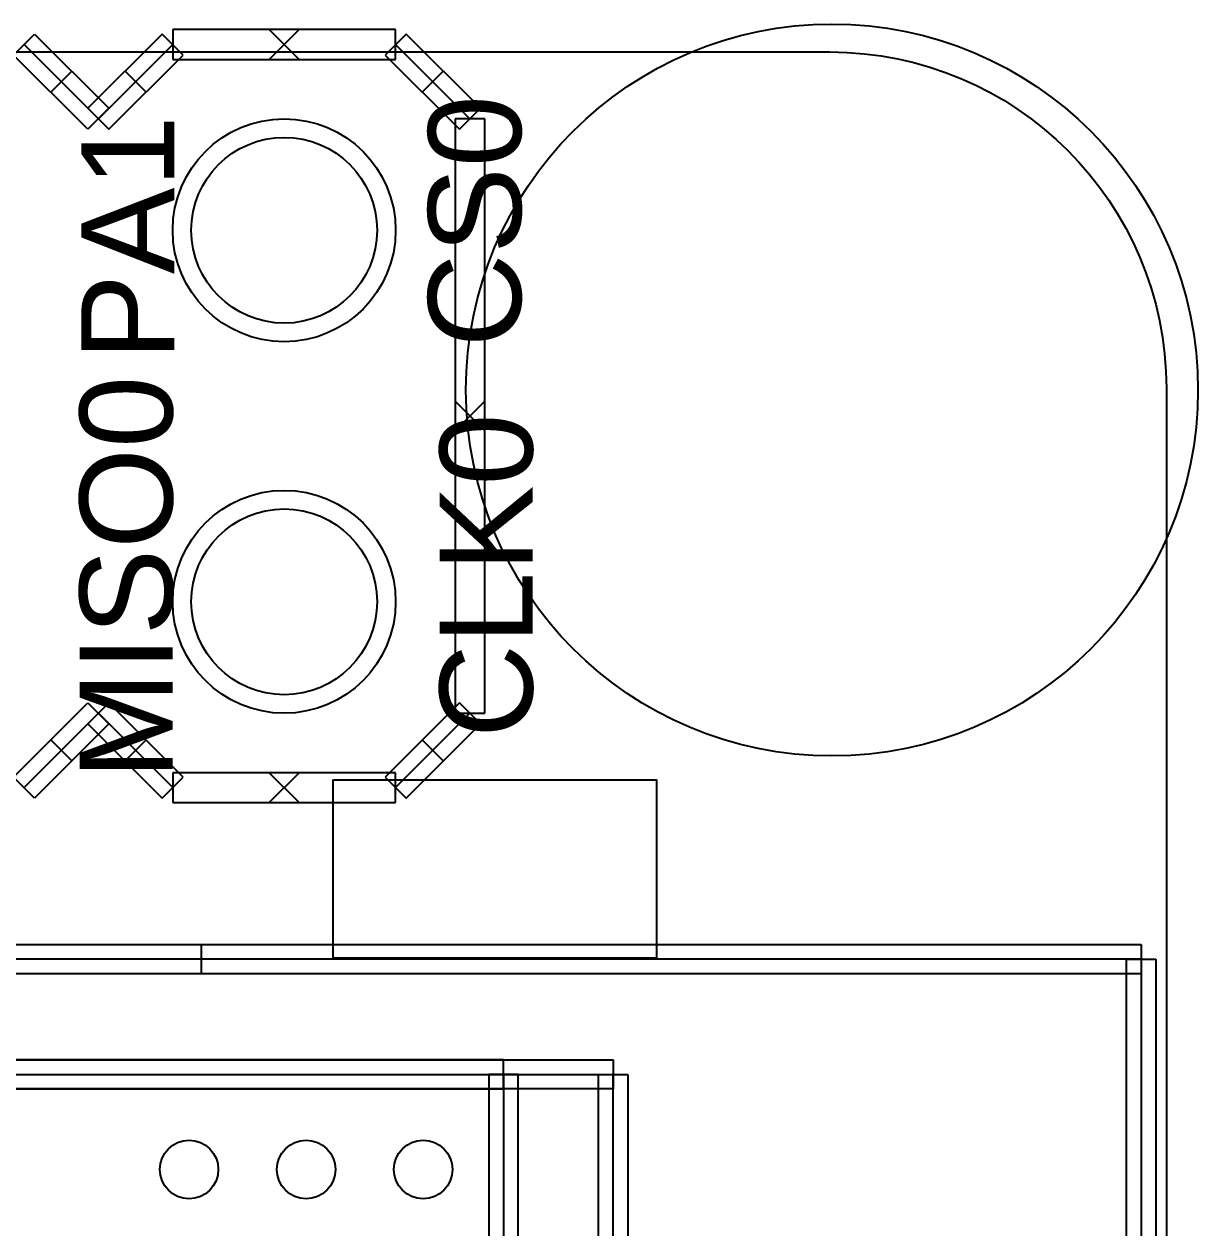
# Model space of a CAD drawing. Header units: millimetres. Extents: x -0.9 to 42.4, y -0.8 to 40.2.
# Drawn here: x 32.19 to 40.22, y 31.97 to 40.2 of the extents above; entities that cross this region are included whole.
import ezdxf

# ---------------------------------------------------------------- set-up
doc = ezdxf.new("R2010")
doc.units = ezdxf.units.MM
doc.header["$MEASUREMENT"] = 0
for name, color, linetype in [('BOT', 253, 'Continuous'), ('SILK-BOT', 6, 'Continuous'), ('SILK-TOP', 7, 'Continuous'), ('TOP', 1, 'Continuous')]:
    doc.layers.add(name, color=color, linetype=linetype)

msp = doc.modelspace()

# ---------------------------------------------------------------- linework, layer by layer
at = {"layer": 'BOT'}
for centre, radius in [((37.7132, 37.7023), 2.5019), ((33.9692, 38.7945), 0.762), ((33.9692, 36.2545), 0.762), ((33.3188, 32.3739), 0.2), ((34.1188, 32.3739), 0.2), ((34.9188, 32.3739), 0.2)]:
    msp.add_circle(centre, radius, dxfattribs=at)
at = {"layer": 'SILK-BOT'}
for p, q in [((27.2188, 33.1239), (36.2188, 33.1239)), ((35.4688, 33.1239), (27.9688, 33.1239)), ((35.4688, 32.9239), (35.4688, 33.1239)), ((36.2188, 33.1239), (36.2188, 32.9239)), ((27.2188, 33.0239), (36.2188, 33.0239)), ((27.9688, 33.0239), (35.4688, 33.0239)), ((35.5688, 33.0239), (35.3688, 33.0239)), ((35.3688, 33.0239), (35.3688, 19.7239)), ((35.4688, 33.0239), (35.4688, 19.7239)), ((35.5688, 19.7239), (35.5688, 33.0239)), ((36.1188, 19.7239), (36.1188, 33.0239)), ((36.1188, 33.0239), (36.3188, 33.0239)), ((36.2188, 19.7239), (36.2188, 33.0239)), ((36.3188, 33.0239), (36.3188, 19.7239)), ((36.2188, 32.9239), (27.2188, 32.9239)), ((27.9688, 32.9239), (35.4688, 32.9239))]:
    msp.add_line(p, q, dxfattribs=at)
at = {"layer": 'SILK-TOP'}
for p, q in [((33.2072, 40.1661), (33.2072, 39.9629)), ((34.7312, 40.1661), (33.2072, 40.1661)), ((33.8676, 39.9629), (34.0708, 40.1661)), ((33.8676, 40.1661), (34.0708, 39.9629)), ((34.7312, 39.9629), (34.7312, 40.1661)), ((32.1193, 39.9927), (32.263, 40.1363)), ((32.263, 40.1363), (32.771, 39.6283)), ((33.1353, 40.1363), (32.6273, 39.6283)), ((33.279, 39.9927), (33.1353, 40.1363)), ((34.803, 40.1363), (34.6593, 39.9927)), ((35.311, 39.6283), (34.803, 40.1363)), ((32.6992, 39.5565), (32.1912, 40.0645)), ((32.6992, 39.5565), (33.2072, 40.0645)), ((34.7312, 40.0645), (35.2392, 39.5565)), ((32.6273, 39.4847), (32.1193, 39.9927)), ((32.771, 39.4847), (33.279, 39.9927)), ((33.2072, 39.9629), (34.7312, 39.9629)), ((34.6593, 39.9927), (35.1673, 39.4847)), ((32.517, 39.8823), (32.3733, 39.7387)), ((32.8813, 39.8823), (33.025, 39.7387)), ((34.9133, 39.7387), (35.057, 39.8823)), ((32.6273, 39.6283), (32.771, 39.4847)), ((32.771, 39.6283), (32.6273, 39.4847)), ((35.1673, 39.4847), (35.311, 39.6283)), ((35.3408, 39.5565), (35.1376, 39.5565)), ((35.1376, 39.5565), (35.1376, 35.4925)), ((35.3408, 35.4925), (35.3408, 39.5565)), ((35.1376, 37.4229), (35.3408, 37.6261)), ((35.1376, 37.6261), (35.3408, 37.4229)), ((32.1193, 35.0563), (32.6273, 35.5643)), ((32.6273, 35.5643), (32.771, 35.4207)), ((32.771, 35.5643), (32.6273, 35.4207)), ((33.279, 35.0563), (32.771, 35.5643)), ((35.1673, 35.5643), (34.6593, 35.0563)), ((35.311, 35.4207), (35.1673, 35.5643)), ((32.1912, 34.9845), (32.6992, 35.4925)), ((32.6992, 35.4925), (33.2072, 34.9845)), ((34.7312, 34.9845), (35.2392, 35.4925)), ((35.1376, 35.4925), (35.3408, 35.4925)), ((32.771, 35.4207), (32.263, 34.9127)), ((32.6273, 35.4207), (33.1353, 34.9127)), ((34.803, 34.9127), (35.311, 35.4207)), ((32.3733, 35.3103), (32.517, 35.1667)), ((32.8813, 35.1667), (33.025, 35.3103)), ((34.9133, 35.3103), (35.057, 35.1667)), ((34.7312, 35.0861), (33.2072, 35.0861)), ((33.2072, 35.0861), (33.2072, 34.8829)), ((33.8676, 34.8829), (34.0708, 35.0861)), ((33.8676, 35.0861), (34.0708, 34.8829)), ((34.7312, 34.8829), (34.7312, 35.0861)), ((32.263, 34.9127), (32.1193, 35.0563)), ((33.1353, 34.9127), (33.279, 35.0563)), ((34.6593, 35.0563), (34.803, 34.9127)), ((33.2072, 34.8829), (34.7312, 34.8829)), ((26.9754, 33.912), (39.8278, 33.912)), ((33.4016, 33.912), (33.4016, 33.712)), ((39.8278, 33.912), (39.8278, 33.712)), ((39.8278, 33.812), (26.9754, 33.812)), ((39.7278, 27.712), (39.7278, 33.812)), ((39.7278, 33.812), (39.9278, 33.812)), ((39.8278, 33.812), (39.8278, 27.712)), ((39.9278, 33.812), (39.9278, 27.712)), ((39.8278, 33.712), (26.9754, 33.712))]:
    msp.add_line(p, q, dxfattribs=at)
at = {"layer": 'TOP'}
msp.add_lwpolyline([(39.9992, 37.7137), (39.9992, 2.3137, -0.414213), (37.6992, 0.0137), (2.2992, 0.0137, -0.414213), (-0.0008, 2.3137), (-0.0008, 37.7137, -0.414213), (2.2992, 40.0137), (37.6992, 40.0137, -0.414212), (39.9992, 37.7137)], format="xyb", dxfattribs=at)
msp.add_lwpolyline([(36.5131, 33.8191), (34.3033, 33.8191), (34.3033, 35.0383), (36.5131, 35.0383), (36.5131, 33.8191)], dxfattribs=at)
for centre, radius in [((37.7132, 37.7023), 2.5019), ((33.9692, 38.7945), 0.635), ((33.9692, 36.2545), 0.635)]:
    msp.add_circle(centre, radius, dxfattribs=at)

# ---------------------------------------------------------------- texts
at = {"layer": 'SILK-BOT', "char_height": 0.635, "attachment_point": 7, "rotation": 90, "line_spacing_factor": 0.963855}
for s, insert, width in [('\\fArial;CS0', (35.5974, 37.9936), 2.268404), ('\\fArial;PA1', (33.2174, 37.9033), 2.065663), ('\\fArial;MISO0', (33.2149, 35.0395), 3.278283), ('\\fArial;CLK0', (35.6761, 35.3235), 2.758042)]:
    msp.add_mtext(s, dxfattribs=dict(at, insert=insert, width=width))

doc.saveas('drawing.dxf')
